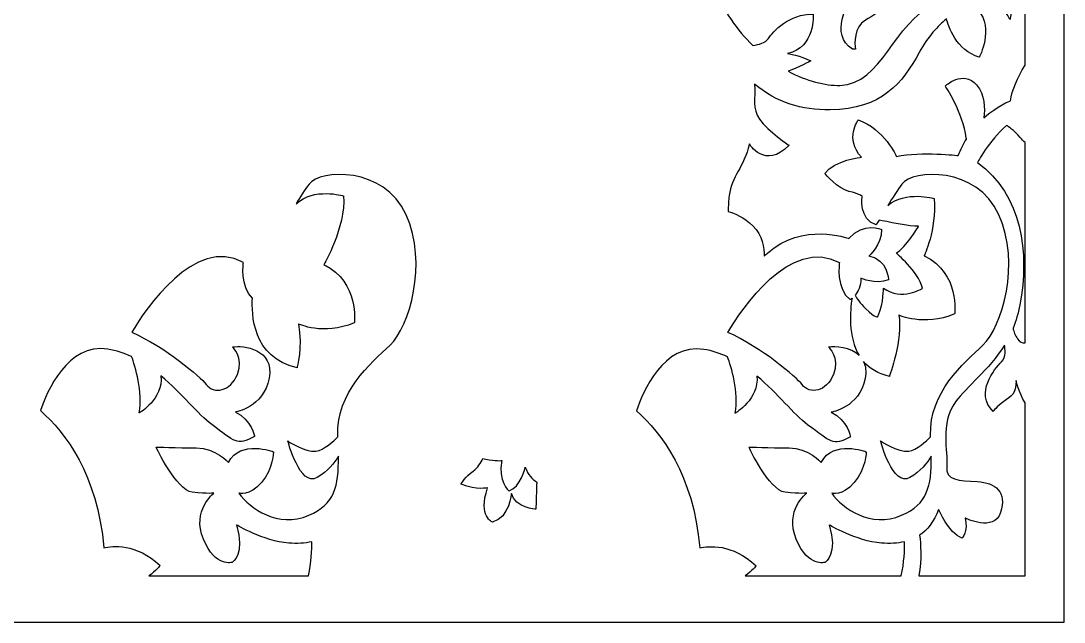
# Model space of a CAD drawing. Header units: centimetres. Extents: x 11.4 to 36.6, y -4.4 to 10.5.
# Drawn here: x 17.05 to 23.54, y -4.45 to -0.71 of the extents above; entities that cross this region are included whole.
import ezdxf

# ---------------------------------------------------------------- set-up
doc = ezdxf.new("R2010")
doc.units = ezdxf.units.CM
doc.header["$MEASUREMENT"] = 0
doc.layers.add('layer 1', color=7, linetype='Continuous')

msp = doc.modelspace()

# ---------------------------------------------------------------- linework, layer by layer
at = {"layer": 'layer 1', "color": 250}
for points, knots in [([(11.37474, 10.50535), (11.37474, 10.50535), (23.53715, 10.50535), (23.53715, 10.50535), (23.53715, 10.50535), (23.53715, 10.50535), (23.53715, -4.44704), (23.53715, -4.44704), (23.53715, -4.44704), (23.53715, -4.44704), (11.37474, -4.44704), (11.37474, -4.44704), (11.37474, -4.44704), (11.37474, -4.44704), (11.37474, 10.50535), (11.37474, 10.50535)], [0, 0, 0, 0, 0.2, 0.2, 0.2, 0.2, 0.4, 0.4, 0.4, 0.4, 0.6, 0.6, 0.6, 0.6, 1, 1, 1, 1]), ([(23.29391, 0.69233), (23.29391, 0.69233), (23.29391, -0.98373), (23.29391, -0.98373), (23.29391, -0.98373), (23.24622, -1.06088), (23.21386, -1.14099), (23.20289, -1.20649), (23.20289, -1.20649), (23.20289, -1.20649), (23.12322, -1.23451), (23.03766, -1.31278), (23.03766, -1.31278), (23.04515, -1.2542), (23.0448, -1.16699), (22.993, -1.10724), (22.993, -1.10724), (22.90846, -1.00974), (22.79768, -1.11421), (22.79768, -1.11421), (22.79768, -1.11421), (22.79768, -1.11421), (22.90846, -1.27788), (22.92887, -1.43806), (22.92887, -1.43806), (22.92912, -1.44004), (22.92937, -1.44193), (22.92964, -1.44378), (22.92964, -1.44378), (22.911, -1.47425), (22.89387, -1.5082), (22.87931, -1.54602), (22.87931, -1.54602), (22.87931, -1.54602), (22.65193, -1.5199), (22.49451, -1.55124), (22.49451, -1.55124), (22.49451, -1.55124), (22.41941, -1.38108), (22.2569, -1.32434), (22.2569, -1.32434), (22.2569, -1.32434), (22.17189, -1.44082), (22.2769, -1.55729), (22.2769, -1.55729), (22.2769, -1.55729), (22.11188, -1.57223), (22.04938, -1.65884), (22.04938, -1.65884), (22.04938, -1.65884), (22.13189, -1.75441), (22.19939, -1.76935), (22.19939, -1.76935), (22.2669, -1.78428), (22.2819, -1.79921), (22.2819, -1.79921), (22.2819, -1.79921), (22.2819, -1.79921), (22.25897, -1.94594), (22.36886, -1.97777), (22.36886, -1.97777), (22.36886, -1.97777), (22.3756, -1.96598), (22.38675, -1.94697), (22.38675, -1.94697), (22.42544, -1.95547), (22.58396, -1.98939), (22.63268, -1.98563), (22.63268, -1.98563), (22.63268, -1.98563), (22.55371, -2.11856), (22.49269, -2.15286), (22.49269, -2.15286), (22.49269, -2.15286), (22.62909, -2.26434), (22.65601, -2.37154), (22.65601, -2.37154), (22.65601, -2.37154), (22.52679, -2.45355), (22.41372, -2.36993), (22.41372, -2.36993), (22.41372, -2.36993), (22.41731, -2.45515), (22.37962, -2.54734), (22.37962, -2.54734), (22.37962, -2.54734), (22.36885, -2.56235), (22.30244, -2.49803), (22.30244, -2.49803), (22.26651, -2.46323), (22.2474, -2.43376), (22.23742, -2.41404), (22.23742, -2.41404), (22.25509, -2.39291), (22.27386, -2.35877), (22.27386, -2.30902), (22.27386, -2.30902), (22.27386, -2.30902), (22.36132, -2.35081), (22.44586, -2.31947), (22.44586, -2.31947), (22.44586, -2.31947), (22.44003, -2.19062), (22.32342, -2.16973), (22.32342, -2.16973), (22.32342, -2.16973), (22.40213, -2.10704), (22.40213, -2.00605), (22.40213, -2.00605), (22.40213, -2.00605), (22.29427, -1.95382), (22.19807, -2.06177), (22.19807, -2.06177), (22.19807, -2.06177), (21.90655, -1.9573), (21.69375, -2.15231), (21.69375, -2.15231), (21.68645, -2.159), (21.6792, -2.16577), (21.67199, -2.1726), (21.67199, -2.1726), (21.67291, -2.12183), (21.66301, -2.04212), (21.6024, -1.98342), (21.6024, -1.98342), (21.54664, -1.92941), (21.48736, -1.90468), (21.44749, -1.89345), (21.44749, -1.89345), (21.44888, -1.85851), (21.45118, -1.82422), (21.45483, -1.79479), (21.45483, -1.79479), (21.46956, -1.67601), (21.5469, -1.61881), (21.58004, -1.47363), (21.58004, -1.47363), (21.58004, -1.47363), (21.6758, -1.63641), (21.8268, -1.48243), (21.8268, -1.48243), (21.8268, -1.48243), (21.6979, -1.39884), (21.64265, -1.31965), (21.64265, -1.31965), (21.59832, -1.2561), (21.618, -1.1897), (21.61229, -1.1023), (21.61229, -1.1023), (21.75152, -1.2192), (21.90467, -1.26446), (22.08241, -1.26215), (22.08241, -1.26215), (22.40453, -1.25797), (22.53434, -1.09355), (22.63588, -0.90533), (22.63588, -0.90533), (22.68902, -0.80684), (22.7546, -0.73927), (22.80507, -0.69723), (22.80507, -0.69723), (22.81622, -0.73869), (22.86699, -0.89412), (23.00982, -0.93461), (23.00982, -0.93461), (23.00982, -0.93461), (23.10226, -0.75727), (23.00142, -0.64016), (23.00142, -0.64016), (23.00142, -0.64016), (23.13587, -0.55316), (23.20029, -0.70039), (23.20029, -0.70039), (23.20029, -0.70039), (23.24231, -0.5197), (23.15828, -0.40594), (23.15828, -0.40594), (23.07425, -0.29217), (22.93139, -0.38252), (22.91459, -0.46282), (22.91459, -0.46282), (22.91459, -0.46282), (22.88097, -0.27544), (22.72412, -0.23864), (22.72412, -0.23864), (22.72412, -0.23864), (22.63448, -0.41598), (22.6737, -0.51636), (22.6737, -0.51636), (22.68906, -0.55569), (22.71, -0.58626), (22.7298, -0.60894), (22.7298, -0.60894), (22.47759, -0.71678), (22.40509, -1.10394), (22.14271, -1.10985), (22.14271, -1.10985), (22.05216, -1.1119), (21.93761, -1.08386), (21.82148, -1.02248), (21.82148, -1.02248), (21.88151, -1.00005), (21.96223, -0.95803), (21.96223, -0.95803), (21.96223, -0.95803), (21.90061, -0.92457), (21.81658, -0.91119), (21.81658, -0.91119), (21.81658, -0.91119), (21.99304, -0.87773), (21.97624, -0.66693), (21.97624, -0.66693), (21.97624, -0.66693), (21.83058, -0.66358), (21.72694, -0.774), (21.69613, -0.82085), (21.69613, -0.82085), (21.68032, -0.84488), (21.6387, -0.85657), (21.60191, -0.86228), (21.60191, -0.86228), (21.50512, -0.76852), (21.41839, -0.6468), (21.3574, -0.49467), (21.3574, -0.49467), (21.53332, -0.61205), (21.70194, -0.53618), (21.70194, -0.53618), (21.70194, -0.53618), (21.68119, -0.42155), (21.46074, -0.341), (21.46074, -0.341), (21.46074, -0.341), (21.5567, -0.32551), (21.62154, -0.23876), (21.62154, -0.23876), (21.62154, -0.23876), (21.47276, -0.09857), (21.32399, -0.11615), (21.27233, -0.12806), (21.27233, -0.12806), (21.23162, 0.32889), (21.03385, 0.58718), (20.87792, 0.7241), (20.87792, 0.7241), (20.91771, 0.8411), (21.04667, 1.14697), (21.29659, 1.10626), (21.29659, 1.10626), (21.3494, 1.09766), (21.39876, 1.08142), (21.44505, 1.05991), (21.44505, 1.05991), (21.46637, 1.00027), (21.51662, 0.83986), (21.49271, 0.70978), (21.49271, 0.70978), (21.49271, 0.70978), (21.64164, 0.79706), (21.62713, 0.9408), (21.62713, 0.9408), (21.75674, 0.83232), (21.8571, 0.70127), (21.94262, 0.63802), (21.94262, 0.63802), (22.08968, 0.52928), (22.09668, 0.50418), (22.20872, 0.56274), (22.20872, 0.56274), (22.20872, 0.56274), (22.19163, 0.66774), (22.08978, 0.71545), (22.08978, 0.71545), (22.08978, 0.71545), (22.26487, 0.74381), (22.29987, 0.92599), (22.29987, 0.92599), (22.33487, 1.10818), (22.13736, 1.13207), (22.07235, 1.12012), (22.07235, 1.12012), (22.07235, 1.12012), (22.14486, 1.05741), (22.10236, 0.94989), (22.10236, 0.94989), (22.05985, 0.84237), (21.95569, 0.82448), (21.90818, 0.88719), (21.90818, 0.88719), (21.87289, 0.93378), (21.65338, 1.12056), (21.4459, 1.21192), (21.4459, 1.21192), (21.53091, 1.35396), (21.83535, 1.81174), (22.13977, 1.64618), (22.13977, 1.64618), (22.13977, 1.64618), (22.12495, 1.54), (22.16469, 1.46516), (22.16469, 1.46516), (22.15707, 1.39133), (22.15054, 1.12513), (22.44102, 1.06232), (22.44102, 1.06232), (22.44102, 1.06232), (22.476, 1.18768), (22.44976, 1.33394), (22.44976, 1.33394), (22.44976, 1.33394), (22.60135, 1.26081), (22.79667, 1.3409), (22.79667, 1.3409), (22.79667, 1.3409), (22.83165, 1.59163), (22.60718, 1.70307), (22.60718, 1.70307), (22.60718, 1.70307), (22.74419, 1.85977), (22.72962, 2.05827), (22.72962, 2.05827), (22.72962, 2.05827), (22.50343, 2.12723), (22.38885, 2.00313), (22.38885, 2.00313), (22.41463, 2.04596), (22.4428, 2.09052), (22.46735, 2.12425), (22.46735, 2.12425), (22.53396, 2.21574), (22.93357, 2.23563), (23.07011, 1.9333), (23.07011, 1.9333), (23.20664, 1.63097), (23.09061, 1.23584), (22.9706, 1.12235), (22.9706, 1.12235), (22.85059, 1.00885), (22.63557, 0.82966), (22.64557, 0.56086), (22.64557, 0.56086), (22.64567, 0.55828), (22.64576, 0.55573), (22.64585, 0.55317), (22.64585, 0.55317), (22.61904, 0.52531), (22.56022, 0.47008), (22.50955, 0.46354), (22.50955, 0.46354), (22.44141, 0.45474), (22.33461, 0.52733), (22.33461, 0.52733), (22.33461, 0.52733), (22.33461, 0.52733), (22.41011, 0.23697), (22.51691, 0.29856), (22.51691, 0.29856), (22.58227, 0.33625), (22.62554, 0.3929), (22.6493, 0.43118), (22.6493, 0.43118), (22.6512, 0.24383), (22.62652, 0.1341), (22.46556, 0.06507), (22.46556, 0.06507), (22.27054, -0.01855), (22.10053, 0.10689), (22.03053, 0.20246), (22.03053, 0.20246), (22.03053, 0.20246), (22.09553, 0.17857), (22.17054, 0.26817), (22.17054, 0.26817), (22.24554, 0.35777), (22.24554, 0.45931), (22.24554, 0.45931), (22.24554, 0.45931), (22.24554, 0.45931), (22.04053, 0.53696), (21.96552, 0.3936), (21.96552, 0.3936), (21.96552, 0.3936), (21.88551, 0.48321), (21.76551, 0.48321), (21.76551, 0.48321), (21.6455, 0.48321), (21.51549, 0.48918), (21.51549, 0.48918), (21.51549, 0.48918), (21.51549, 0.48918), (21.6405, 0.22038), (21.7405, 0.20843), (21.7405, 0.20843), (21.84051, 0.19649), (21.87551, 0.20246), (21.87551, 0.20246), (21.87551, 0.20246), (21.87551, 0.20246), (21.7355, 0.09494), (21.81051, -0.08426), (21.81051, -0.08426), (21.88551, -0.26346), (21.99052, -0.22762), (21.99052, -0.22762), (21.99052, -0.22762), (21.99052, -0.22762), (22.07053, -0.17386), (22.01552, 0.00534), (22.01552, 0.00534), (22.01552, 0.00534), (22.18054, -0.0962), (22.34055, -0.10815), (22.34055, -0.10815), (22.39222, -0.11201), (22.44022, -0.11023), (22.48392, -0.10006), (22.48392, -0.10006), (22.48475, -0.18927), (22.47506, -0.42213), (22.35635, -0.50205), (22.35635, -0.50205), (22.35635, -0.50205), (22.29982, -0.52456), (22.28098, -0.45703), (22.28098, -0.45703), (22.26213, -0.3895), (22.27828, -0.32518), (22.27828, -0.32518), (22.27828, -0.32518), (22.27828, -0.32518), (22.07368, -0.44095), (22.2029, -0.58245), (22.2029, -0.58245), (22.2029, -0.58245), (22.07329, -0.79689), (22.22195, -0.88468), (22.22195, -0.88468), (22.22195, -0.88468), (22.23913, -0.88468), (22.23913, -0.88468), (22.23913, -0.88468), (22.23496, -0.85194), (22.22773, -0.74526), (22.30251, -0.70466), (22.30251, -0.70466), (22.39135, -0.65642), (22.51519, -0.54386), (22.56096, -0.36699), (22.56096, -0.36699), (22.5937, -0.24042), (22.58508, -0.11879), (22.57754, -0.05984), (22.57754, -0.05984), (22.62585, -0.02692), (22.66572, 0.02449), (22.69558, 0.10091), (22.69558, 0.10091), (22.69558, 0.10091), (22.75558, -0.04244), (22.84059, -0.07828), (22.84059, -0.07828), (22.84059, -0.07828), (22.88059, -0.03647), (22.86059, 0.04715), (22.86059, 0.04715), (22.86059, 0.04715), (23.0406, -0.04244), (23.08061, 0.08299), (23.08061, 0.08299), (23.12061, 0.20843), (23.0506, 0.26817), (22.93559, 0.27414), (22.93559, 0.27414), (22.82059, 0.28011), (22.73558, 0.28011), (22.74558, 0.36971), (22.74558, 0.36971), (22.75558, 0.45931), (22.70058, 0.63254), (22.80058, 0.76992), (22.80058, 0.76992), (22.87004, 0.86534), (23.00701, 0.96367), (23.10433, 1.12288), (23.10433, 1.12288), (23.1096, 1.0981), (23.11642, 1.05031), (23.08603, 1.0192), (23.08603, 1.0192), (23.04348, 0.97563), (22.91885, 0.82312), (23.03436, 0.71056), (23.03436, 0.71056), (23.03436, 0.71056), (23.05564, 0.73961), (23.10123, 0.77229), (23.10123, 0.77229), (23.14682, 0.80497), (23.17722, 0.81586), (23.17722, 0.90301), (23.17722, 0.90301), (23.17722, 0.90301), (23.21125, 0.75004), (23.29391, 0.69233)], [0, 0, 0, 0, 0.007874, 0.007874, 0.007874, 0.007874, 0.015748, 0.015748, 0.015748, 0.015748, 0.023622, 0.023622, 0.023622, 0.023622, 0.0314961, 0.0314961, 0.0314961, 0.0314961, 0.0393701, 0.0393701, 0.0393701, 0.0393701, 0.0472441, 0.0472441, 0.0472441, 0.0472441, 0.0551181, 0.0551181, 0.0551181, 0.0551181, 0.0629921, 0.0629921, 0.0629921, 0.0629921, 0.0708661, 0.0708661, 0.0708661, 0.0708661, 0.0787402, 0.0787402, 0.0787402, 0.0787402, 0.0866142, 0.0866142, 0.0866142, 0.0866142, 0.0944882, 0.0944882, 0.0944882, 0.0944882, 0.1023622, 0.1023622, 0.1023622, 0.1023622, 0.1102362, 0.1102362, 0.1102362, 0.1102362, 0.1181102, 0.1181102, 0.1181102, 0.1181102, 0.1259843, 0.1259843, 0.1259843, 0.1259843, 0.1338583, 0.1338583, 0.1338583, 0.1338583, 0.1417323, 0.1417323, 0.1417323, 0.1417323, 0.1496063, 0.1496063, 0.1496063, 0.1496063, 0.1574803, 0.1574803, 0.1574803, 0.1574803, 0.1653543, 0.1653543, 0.1653543, 0.1653543, 0.1732283, 0.1732283, 0.1732283, 0.1732283, 0.1811024, 0.1811024, 0.1811024, 0.1811024, 0.1889764, 0.1889764, 0.1889764, 0.1889764, 0.1968504, 0.1968504, 0.1968504, 0.1968504, 0.2047244, 0.2047244, 0.2047244, 0.2047244, 0.2125984, 0.2125984, 0.2125984, 0.2125984, 0.2204724, 0.2204724, 0.2204724, 0.2204724, 0.2283465, 0.2283465, 0.2283465, 0.2283465, 0.2362205, 0.2362205, 0.2362205, 0.2362205, 0.2440945, 0.2440945, 0.2440945, 0.2440945, 0.2519685, 0.2519685, 0.2519685, 0.2519685, 0.2598425, 0.2598425, 0.2598425, 0.2598425, 0.2677165, 0.2677165, 0.2677165, 0.2677165, 0.2755906, 0.2755906, 0.2755906, 0.2755906, 0.2834646, 0.2834646, 0.2834646, 0.2834646, 0.2913386, 0.2913386, 0.2913386, 0.2913386, 0.2992126, 0.2992126, 0.2992126, 0.2992126, 0.3070866, 0.3070866, 0.3070866, 0.3070866, 0.3149606, 0.3149606, 0.3149606, 0.3149606, 0.3228346, 0.3228346, 0.3228346, 0.3228346, 0.3307087, 0.3307087, 0.3307087, 0.3307087, 0.3385827, 0.3385827, 0.3385827, 0.3385827, 0.3464567, 0.3464567, 0.3464567, 0.3464567, 0.3543307, 0.3543307, 0.3543307, 0.3543307, 0.3622047, 0.3622047, 0.3622047, 0.3622047, 0.3700787, 0.3700787, 0.3700787, 0.3700787, 0.3779528, 0.3779528, 0.3779528, 0.3779528, 0.3858268, 0.3858268, 0.3858268, 0.3858268, 0.3937008, 0.3937008, 0.3937008, 0.3937008, 0.4015748, 0.4015748, 0.4015748, 0.4015748, 0.4094488, 0.4094488, 0.4094488, 0.4094488, 0.4173228, 0.4173228, 0.4173228, 0.4173228, 0.4251969, 0.4251969, 0.4251969, 0.4251969, 0.4330709, 0.4330709, 0.4330709, 0.4330709, 0.4409449, 0.4409449, 0.4409449, 0.4409449, 0.4488189, 0.4488189, 0.4488189, 0.4488189, 0.4566929, 0.4566929, 0.4566929, 0.4566929, 0.4645669, 0.4645669, 0.4645669, 0.4645669, 0.4724409, 0.4724409, 0.4724409, 0.4724409, 0.480315, 0.480315, 0.480315, 0.480315, 0.488189, 0.488189, 0.488189, 0.488189, 0.496063, 0.496063, 0.496063, 0.496063, 0.503937, 0.503937, 0.503937, 0.503937, 0.511811, 0.511811, 0.511811, 0.511811, 0.519685, 0.519685, 0.519685, 0.519685, 0.5275591, 0.5275591, 0.5275591, 0.5275591, 0.5354331, 0.5354331, 0.5354331, 0.5354331, 0.5433071, 0.5433071, 0.5433071, 0.5433071, 0.5511811, 0.5511811, 0.5511811, 0.5511811, 0.5590551, 0.5590551, 0.5590551, 0.5590551, 0.5669291, 0.5669291, 0.5669291, 0.5669291, 0.5748031, 0.5748031, 0.5748031, 0.5748031, 0.5826772, 0.5826772, 0.5826772, 0.5826772, 0.5905512, 0.5905512, 0.5905512, 0.5905512, 0.5984252, 0.5984252, 0.5984252, 0.5984252, 0.6062992, 0.6062992, 0.6062992, 0.6062992, 0.6141732, 0.6141732, 0.6141732, 0.6141732, 0.6220472, 0.6220472, 0.6220472, 0.6220472, 0.6299213, 0.6299213, 0.6299213, 0.6299213, 0.6377953, 0.6377953, 0.6377953, 0.6377953, 0.6456693, 0.6456693, 0.6456693, 0.6456693, 0.6535433, 0.6535433, 0.6535433, 0.6535433, 0.6614173, 0.6614173, 0.6614173, 0.6614173, 0.6692913, 0.6692913, 0.6692913, 0.6692913, 0.6771654, 0.6771654, 0.6771654, 0.6771654, 0.6850394, 0.6850394, 0.6850394, 0.6850394, 0.6929134, 0.6929134, 0.6929134, 0.6929134, 0.7007874, 0.7007874, 0.7007874, 0.7007874, 0.7086614, 0.7086614, 0.7086614, 0.7086614, 0.7165354, 0.7165354, 0.7165354, 0.7165354, 0.7244094, 0.7244094, 0.7244094, 0.7244094, 0.7322835, 0.7322835, 0.7322835, 0.7322835, 0.7401575, 0.7401575, 0.7401575, 0.7401575, 0.7480315, 0.7480315, 0.7480315, 0.7480315, 0.7559055, 0.7559055, 0.7559055, 0.7559055, 0.7637795, 0.7637795, 0.7637795, 0.7637795, 0.7716535, 0.7716535, 0.7716535, 0.7716535, 0.7795276, 0.7795276, 0.7795276, 0.7795276, 0.7874016, 0.7874016, 0.7874016, 0.7874016, 0.7952756, 0.7952756, 0.7952756, 0.7952756, 0.8031496, 0.8031496, 0.8031496, 0.8031496, 0.8110236, 0.8110236, 0.8110236, 0.8110236, 0.8188976, 0.8188976, 0.8188976, 0.8188976, 0.8267717, 0.8267717, 0.8267717, 0.8267717, 0.8346457, 0.8346457, 0.8346457, 0.8346457, 0.8425197, 0.8425197, 0.8425197, 0.8425197, 0.8503937, 0.8503937, 0.8503937, 0.8503937, 0.8582677, 0.8582677, 0.8582677, 0.8582677, 0.8661417, 0.8661417, 0.8661417, 0.8661417, 0.8740157, 0.8740157, 0.8740157, 0.8740157, 0.8818898, 0.8818898, 0.8818898, 0.8818898, 0.8897638, 0.8897638, 0.8897638, 0.8897638, 0.8976378, 0.8976378, 0.8976378, 0.8976378, 0.9055118, 0.9055118, 0.9055118, 0.9055118, 0.9133858, 0.9133858, 0.9133858, 0.9133858, 0.9212598, 0.9212598, 0.9212598, 0.9212598, 0.9291339, 0.9291339, 0.9291339, 0.9291339, 0.9370079, 0.9370079, 0.9370079, 0.9370079, 0.9448819, 0.9448819, 0.9448819, 0.9448819, 0.9527559, 0.9527559, 0.9527559, 0.9527559, 0.9606299, 0.9606299, 0.9606299, 0.9606299, 0.9685039, 0.9685039, 0.9685039, 0.9685039, 0.976378, 0.976378, 0.976378, 0.976378, 0.984252, 0.984252, 0.984252, 0.984252, 1, 1, 1, 1]), ([(23.29391, -1.46573), (23.29391, -1.46573), (23.29391, -2.70983), (23.29391, -2.70983), (23.29391, -2.70983), (23.27673, -2.71224), (23.26062, -2.70485), (23.2477, -2.68661), (23.2477, -2.68661), (23.23215, -2.66465), (23.22382, -2.63956), (23.21937, -2.61899), (23.21937, -2.61899), (23.23746, -2.57502), (23.25214, -2.52702), (23.26197, -2.47419), (23.26197, -2.47419), (23.32198, -2.15164), (23.27827, -1.79024), (22.99817, -1.59041), (22.99817, -1.59041), (22.99817, -1.59041), (23.06765, -1.45766), (23.17848, -1.35854), (23.17848, -1.35854), (23.19396, -1.36632), (23.22051, -1.38609), (23.26411, -1.43458), (23.26411, -1.43458), (23.27443, -1.44607), (23.28432, -1.45645), (23.29391, -1.46573)], [0, 0, 0, 0, 0.1111111, 0.1111111, 0.1111111, 0.1111111, 0.2222222, 0.2222222, 0.2222222, 0.2222222, 0.3333333, 0.3333333, 0.3333333, 0.3333333, 0.4444444, 0.4444444, 0.4444444, 0.4444444, 0.5555556, 0.5555556, 0.5555556, 0.5555556, 0.6666667, 0.6666667, 0.6666667, 0.6666667, 0.7777778, 0.7777778, 0.7777778, 0.7777778, 1, 1, 1, 1]), ([(18.83932, -4.15949), (18.83932, -4.15949), (17.84677, -4.15949), (17.84677, -4.15949), (17.84677, -4.15949), (17.89027, -4.13003), (17.91632, -4.09519), (17.91632, -4.09519), (17.91632, -4.09519), (17.76754, -3.95501), (17.61877, -3.97258), (17.56711, -3.9845), (17.56711, -3.9845), (17.52639, -3.52754), (17.32863, -3.26925), (17.17269, -3.13233), (17.17269, -3.13233), (17.21249, -3.01534), (17.34145, -2.70946), (17.59137, -2.75017), (17.59137, -2.75017), (17.64418, -2.75877), (17.69354, -2.77501), (17.73983, -2.79653), (17.73983, -2.79653), (17.76115, -2.85617), (17.81139, -3.01658), (17.78749, -3.14666), (17.78749, -3.14666), (17.78749, -3.14666), (17.93641, -3.05937), (17.92191, -2.91563), (17.92191, -2.91563), (18.05152, -3.02412), (18.15188, -3.15516), (18.2374, -3.21841), (18.2374, -3.21841), (18.38446, -3.32716), (18.39146, -3.35225), (18.5035, -3.2937), (18.5035, -3.2937), (18.5035, -3.2937), (18.48641, -3.1887), (18.38456, -3.14099), (18.38456, -3.14099), (18.38456, -3.14099), (18.55965, -3.11263), (18.59465, -2.93044), (18.59465, -2.93044), (18.62965, -2.74826), (18.43214, -2.72436), (18.36713, -2.73631), (18.36713, -2.73631), (18.36713, -2.73631), (18.43964, -2.79903), (18.39713, -2.90655), (18.39713, -2.90655), (18.35463, -3.01407), (18.25046, -3.03196), (18.20296, -2.96924), (18.20296, -2.96924), (18.16767, -2.92265), (17.94816, -2.73587), (17.74067, -2.64452), (17.74067, -2.64452), (17.82569, -2.50247), (18.13013, -2.04469), (18.43454, -2.21025), (18.43454, -2.21025), (18.43454, -2.21025), (18.41309, -2.36413), (18.49118, -2.43196), (18.49118, -2.43196), (18.48439, -2.52719), (18.48936, -2.80474), (18.76839, -2.86508), (18.76839, -2.86508), (18.76839, -2.86508), (18.80337, -2.73972), (18.77713, -2.59346), (18.77713, -2.59346), (18.77713, -2.59346), (18.92872, -2.66658), (19.12404, -2.58649), (19.12404, -2.58649), (19.12404, -2.58649), (19.15902, -2.33576), (18.93455, -2.22433), (18.93455, -2.22433), (18.93455, -2.22433), (19.07156, -1.99526), (19.05699, -1.79677), (19.05699, -1.79677), (19.05699, -1.79677), (18.8732, -1.74275), (18.76174, -1.84687), (18.76174, -1.84687), (18.78837, -1.80393), (18.81785, -1.75828), (18.8434, -1.72317), (18.8434, -1.72317), (18.91001, -1.63168), (19.30962, -1.61178), (19.44616, -1.91412), (19.44616, -1.91412), (19.58269, -2.21645), (19.46666, -2.61158), (19.34665, -2.72507), (19.34665, -2.72507), (19.22664, -2.83857), (19.01162, -3.01776), (19.02162, -3.28656), (19.02162, -3.28656), (19.02172, -3.28914), (19.02181, -3.29169), (19.0219, -3.29424), (19.0219, -3.29424), (18.99509, -3.32211), (18.93627, -3.37734), (18.8856, -3.38388), (18.8856, -3.38388), (18.81746, -3.39268), (18.71066, -3.32009), (18.71066, -3.32009), (18.71066, -3.32009), (18.71066, -3.32009), (18.78616, -3.61045), (18.89296, -3.54886), (18.89296, -3.54886), (18.95832, -3.51117), (19.00159, -3.45452), (19.02535, -3.41624), (19.02535, -3.41624), (19.02725, -3.60359), (19.00257, -3.71332), (18.84161, -3.78234), (18.84161, -3.78234), (18.64659, -3.86597), (18.47658, -3.74053), (18.40658, -3.64496), (18.40658, -3.64496), (18.40658, -3.64496), (18.47158, -3.66885), (18.54659, -3.57925), (18.54659, -3.57925), (18.62159, -3.48965), (18.62159, -3.38811), (18.62159, -3.38811), (18.62159, -3.38811), (18.62159, -3.38811), (18.41658, -3.31045), (18.34157, -3.45381), (18.34157, -3.45381), (18.34157, -3.45381), (18.26156, -3.36421), (18.14156, -3.36421), (18.14156, -3.36421), (18.02155, -3.36421), (17.89154, -3.35824), (17.89154, -3.35824), (17.89154, -3.35824), (17.89154, -3.35824), (18.01655, -3.62704), (18.11655, -3.63899), (18.11655, -3.63899), (18.21656, -3.65093), (18.25156, -3.64496), (18.25156, -3.64496), (18.25156, -3.64496), (18.25156, -3.64496), (18.11155, -3.75248), (18.18656, -3.93168), (18.18656, -3.93168), (18.26156, -4.11087), (18.36657, -4.07504), (18.36657, -4.07504), (18.36657, -4.07504), (18.36657, -4.07504), (18.44658, -4.02128), (18.39157, -3.84208), (18.39157, -3.84208), (18.39157, -3.84208), (18.55659, -3.94362), (18.7166, -3.95557), (18.7166, -3.95557), (18.76827, -3.95943), (18.81628, -3.95765), (18.85997, -3.94748), (18.85997, -3.94748), (18.8604, -3.9935), (18.85801, -4.07774), (18.83932, -4.15949)], [0, 0, 0, 0, 0.0204082, 0.0204082, 0.0204082, 0.0204082, 0.0408163, 0.0408163, 0.0408163, 0.0408163, 0.0612245, 0.0612245, 0.0612245, 0.0612245, 0.0816327, 0.0816327, 0.0816327, 0.0816327, 0.1020408, 0.1020408, 0.1020408, 0.1020408, 0.122449, 0.122449, 0.122449, 0.122449, 0.1428571, 0.1428571, 0.1428571, 0.1428571, 0.1632653, 0.1632653, 0.1632653, 0.1632653, 0.1836735, 0.1836735, 0.1836735, 0.1836735, 0.2040816, 0.2040816, 0.2040816, 0.2040816, 0.2244898, 0.2244898, 0.2244898, 0.2244898, 0.244898, 0.244898, 0.244898, 0.244898, 0.2653061, 0.2653061, 0.2653061, 0.2653061, 0.2857143, 0.2857143, 0.2857143, 0.2857143, 0.3061224, 0.3061224, 0.3061224, 0.3061224, 0.3265306, 0.3265306, 0.3265306, 0.3265306, 0.3469388, 0.3469388, 0.3469388, 0.3469388, 0.3673469, 0.3673469, 0.3673469, 0.3673469, 0.3877551, 0.3877551, 0.3877551, 0.3877551, 0.4081633, 0.4081633, 0.4081633, 0.4081633, 0.4285714, 0.4285714, 0.4285714, 0.4285714, 0.4489796, 0.4489796, 0.4489796, 0.4489796, 0.4693878, 0.4693878, 0.4693878, 0.4693878, 0.4897959, 0.4897959, 0.4897959, 0.4897959, 0.5102041, 0.5102041, 0.5102041, 0.5102041, 0.5306122, 0.5306122, 0.5306122, 0.5306122, 0.5510204, 0.5510204, 0.5510204, 0.5510204, 0.5714286, 0.5714286, 0.5714286, 0.5714286, 0.5918367, 0.5918367, 0.5918367, 0.5918367, 0.6122449, 0.6122449, 0.6122449, 0.6122449, 0.6326531, 0.6326531, 0.6326531, 0.6326531, 0.6530612, 0.6530612, 0.6530612, 0.6530612, 0.6734694, 0.6734694, 0.6734694, 0.6734694, 0.6938776, 0.6938776, 0.6938776, 0.6938776, 0.7142857, 0.7142857, 0.7142857, 0.7142857, 0.7346939, 0.7346939, 0.7346939, 0.7346939, 0.755102, 0.755102, 0.755102, 0.755102, 0.7755102, 0.7755102, 0.7755102, 0.7755102, 0.7959184, 0.7959184, 0.7959184, 0.7959184, 0.8163265, 0.8163265, 0.8163265, 0.8163265, 0.8367347, 0.8367347, 0.8367347, 0.8367347, 0.8571429, 0.8571429, 0.8571429, 0.8571429, 0.877551, 0.877551, 0.877551, 0.877551, 0.8979592, 0.8979592, 0.8979592, 0.8979592, 0.9183673, 0.9183673, 0.9183673, 0.9183673, 0.9387755, 0.9387755, 0.9387755, 0.9387755, 0.9591837, 0.9591837, 0.9591837, 0.9591837, 1, 1, 1, 1]), ([(22.52463, -4.15949), (22.52463, -4.15949), (21.55385, -4.15949), (21.55385, -4.15949), (21.55385, -4.15949), (21.59624, -4.13031), (21.62154, -4.09646), (21.62154, -4.09646), (21.62154, -4.09646), (21.47276, -3.95627), (21.32399, -3.97384), (21.27233, -3.98576), (21.27233, -3.98576), (21.23162, -3.5288), (21.03385, -3.27051), (20.87792, -3.13359), (20.87792, -3.13359), (20.91771, -3.0166), (21.04667, -2.71072), (21.29659, -2.75143), (21.29659, -2.75143), (21.3494, -2.76003), (21.39876, -2.77627), (21.44505, -2.79779), (21.44505, -2.79779), (21.46637, -2.85743), (21.51662, -3.01784), (21.49271, -3.14792), (21.49271, -3.14792), (21.49271, -3.14792), (21.64164, -3.06063), (21.62713, -2.91689), (21.62713, -2.91689), (21.75674, -3.02538), (21.8571, -3.15643), (21.94262, -3.21967), (21.94262, -3.21967), (22.08968, -3.32842), (22.09668, -3.35351), (22.20872, -3.29496), (22.20872, -3.29496), (22.20872, -3.29496), (22.19163, -3.18996), (22.08978, -3.14225), (22.08978, -3.14225), (22.08978, -3.14225), (22.26487, -3.11389), (22.29987, -2.9317), (22.29987, -2.9317), (22.30816, -2.88856), (22.3034, -2.8543), (22.29045, -2.82728), (22.29045, -2.82728), (22.32691, -2.86995), (22.37852, -2.90326), (22.4509, -2.91891), (22.4509, -2.91891), (22.4509, -2.91891), (22.53583, -2.68415), (22.5096, -2.53789), (22.5096, -2.53789), (22.5096, -2.53789), (22.66119, -2.61102), (22.8565, -2.53092), (22.8565, -2.53092), (22.8565, -2.53092), (22.89148, -2.28019), (22.66702, -2.16876), (22.66702, -2.16876), (22.66702, -2.16876), (22.74345, -2.01205), (22.72888, -1.81356), (22.72888, -1.81356), (22.72888, -1.81356), (22.5524, -1.76168), (22.44043, -1.85757), (22.44043, -1.85757), (22.46872, -1.81164), (22.50102, -1.76122), (22.52871, -1.72317), (22.52871, -1.72317), (22.59531, -1.63168), (22.99493, -1.61178), (23.13146, -1.91412), (23.13146, -1.91412), (23.268, -2.21645), (23.15196, -2.61158), (23.03195, -2.72507), (23.03195, -2.72507), (22.91195, -2.83857), (22.69693, -3.01776), (22.70693, -3.28656), (22.70693, -3.28656), (22.70703, -3.28914), (22.70712, -3.29169), (22.70721, -3.29424), (22.70721, -3.29424), (22.68039, -3.32211), (22.62158, -3.37734), (22.5709, -3.38388), (22.5709, -3.38388), (22.50277, -3.39268), (22.39597, -3.32009), (22.39597, -3.32009), (22.39597, -3.32009), (22.39597, -3.32009), (22.47147, -3.61045), (22.57827, -3.54886), (22.57827, -3.54886), (22.64363, -3.51117), (22.6869, -3.45452), (22.71065, -3.41624), (22.71065, -3.41624), (22.71256, -3.60359), (22.68787, -3.71332), (22.52692, -3.78234), (22.52692, -3.78234), (22.3319, -3.86597), (22.16189, -3.74053), (22.09188, -3.64496), (22.09188, -3.64496), (22.09188, -3.64496), (22.15689, -3.66885), (22.23189, -3.57925), (22.23189, -3.57925), (22.3069, -3.48965), (22.3069, -3.38811), (22.3069, -3.38811), (22.3069, -3.38811), (22.3069, -3.38811), (22.10188, -3.31045), (22.02688, -3.45381), (22.02688, -3.45381), (22.02688, -3.45381), (21.94687, -3.36421), (21.82686, -3.36421), (21.82686, -3.36421), (21.70685, -3.36421), (21.57684, -3.35824), (21.57684, -3.35824), (21.57684, -3.35824), (21.57684, -3.35824), (21.70185, -3.62704), (21.80186, -3.63899), (21.80186, -3.63899), (21.90187, -3.65093), (21.93687, -3.64496), (21.93687, -3.64496), (21.93687, -3.64496), (21.93687, -3.64496), (21.79686, -3.75248), (21.87187, -3.93168), (21.87187, -3.93168), (21.94687, -4.11087), (22.05188, -4.07504), (22.05188, -4.07504), (22.05188, -4.07504), (22.05188, -4.07504), (22.13189, -4.02128), (22.07688, -3.84208), (22.07688, -3.84208), (22.07688, -3.84208), (22.24189, -3.94362), (22.40191, -3.95557), (22.40191, -3.95557), (22.45358, -3.95943), (22.50158, -3.95765), (22.54528, -3.94748), (22.54528, -3.94748), (22.5457, -3.9935), (22.54332, -4.07774), (22.52463, -4.15949)], [0, 0, 0, 0, 0.0227273, 0.0227273, 0.0227273, 0.0227273, 0.0454545, 0.0454545, 0.0454545, 0.0454545, 0.0681818, 0.0681818, 0.0681818, 0.0681818, 0.0909091, 0.0909091, 0.0909091, 0.0909091, 0.1136364, 0.1136364, 0.1136364, 0.1136364, 0.1363636, 0.1363636, 0.1363636, 0.1363636, 0.1590909, 0.1590909, 0.1590909, 0.1590909, 0.1818182, 0.1818182, 0.1818182, 0.1818182, 0.2045455, 0.2045455, 0.2045455, 0.2045455, 0.2272727, 0.2272727, 0.2272727, 0.2272727, 0.25, 0.25, 0.25, 0.25, 0.2727273, 0.2727273, 0.2727273, 0.2727273, 0.2954545, 0.2954545, 0.2954545, 0.2954545, 0.3181818, 0.3181818, 0.3181818, 0.3181818, 0.3409091, 0.3409091, 0.3409091, 0.3409091, 0.3636364, 0.3636364, 0.3636364, 0.3636364, 0.3863636, 0.3863636, 0.3863636, 0.3863636, 0.4090909, 0.4090909, 0.4090909, 0.4090909, 0.4318182, 0.4318182, 0.4318182, 0.4318182, 0.4545455, 0.4545455, 0.4545455, 0.4545455, 0.4772727, 0.4772727, 0.4772727, 0.4772727, 0.5, 0.5, 0.5, 0.5, 0.5227273, 0.5227273, 0.5227273, 0.5227273, 0.5454545, 0.5454545, 0.5454545, 0.5454545, 0.5681818, 0.5681818, 0.5681818, 0.5681818, 0.5909091, 0.5909091, 0.5909091, 0.5909091, 0.6136364, 0.6136364, 0.6136364, 0.6136364, 0.6363636, 0.6363636, 0.6363636, 0.6363636, 0.6590909, 0.6590909, 0.6590909, 0.6590909, 0.6818182, 0.6818182, 0.6818182, 0.6818182, 0.7045455, 0.7045455, 0.7045455, 0.7045455, 0.7272727, 0.7272727, 0.7272727, 0.7272727, 0.75, 0.75, 0.75, 0.75, 0.7727273, 0.7727273, 0.7727273, 0.7727273, 0.7954545, 0.7954545, 0.7954545, 0.7954545, 0.8181818, 0.8181818, 0.8181818, 0.8181818, 0.8409091, 0.8409091, 0.8409091, 0.8409091, 0.8636364, 0.8636364, 0.8636364, 0.8636364, 0.8863636, 0.8863636, 0.8863636, 0.8863636, 0.9090909, 0.9090909, 0.9090909, 0.9090909, 0.9318182, 0.9318182, 0.9318182, 0.9318182, 0.9545455, 0.9545455, 0.9545455, 0.9545455, 1, 1, 1, 1]), ([(22.21831, -2.43306), (22.21146, -2.43869), (22.20681, -2.44135), (22.20681, -2.44135), (22.20681, -2.44135), (22.11644, -2.37867), (22.13977, -2.21151), (22.13977, -2.21151), (22.13977, -2.21151), (21.83535, -2.04595), (21.53091, -2.50373), (21.4459, -2.64578), (21.4459, -2.64578), (21.65338, -2.73713), (21.87289, -2.92391), (21.90818, -2.9705), (21.90818, -2.9705), (21.95569, -3.03322), (22.05985, -3.01533), (22.10236, -2.90781), (22.10236, -2.90781), (22.14486, -2.80029), (22.07235, -2.73757), (22.07235, -2.73757), (22.07235, -2.73757), (22.11382, -2.72995), (22.2092, -2.73692), (22.26376, -2.79026), (22.26376, -2.79026), (22.19249, -2.67264), (22.20603, -2.51088), (22.21831, -2.43306)], [0, 0, 0, 0, 0.1111111, 0.1111111, 0.1111111, 0.1111111, 0.2222222, 0.2222222, 0.2222222, 0.2222222, 0.3333333, 0.3333333, 0.3333333, 0.3333333, 0.4444444, 0.4444444, 0.4444444, 0.4444444, 0.5555556, 0.5555556, 0.5555556, 0.5555556, 0.6666667, 0.6666667, 0.6666667, 0.6666667, 0.7777778, 0.7777778, 0.7777778, 0.7777778, 1, 1, 1, 1]), ([(23.29391, -3.08466), (23.29391, -3.08466), (23.29391, -4.15949), (23.29391, -4.15949), (23.29391, -4.15949), (23.29391, -4.15949), (22.63413, -4.15949), (22.63413, -4.15949), (22.63413, -4.15949), (22.65256, -4.05368), (22.64534, -3.95761), (22.6389, -3.90726), (22.6389, -3.90726), (22.68721, -3.87434), (22.72708, -3.82292), (22.75693, -3.7465), (22.75693, -3.7465), (22.75693, -3.7465), (22.81694, -3.88986), (22.90194, -3.9257), (22.90194, -3.9257), (22.90194, -3.9257), (22.94195, -3.88389), (22.92195, -3.80026), (22.92195, -3.80026), (22.92195, -3.80026), (23.10196, -3.88986), (23.14196, -3.76442), (23.14196, -3.76442), (23.18197, -3.63899), (23.11196, -3.57925), (22.99695, -3.57328), (22.99695, -3.57328), (22.88194, -3.56731), (22.79694, -3.56731), (22.80694, -3.47771), (22.80694, -3.47771), (22.81694, -3.38811), (22.76193, -3.21488), (22.86194, -3.0775), (22.86194, -3.0775), (22.9314, -2.98208), (23.06837, -2.88375), (23.16568, -2.72454), (23.16568, -2.72454), (23.17095, -2.74932), (23.17777, -2.79711), (23.14739, -2.82822), (23.14739, -2.82822), (23.10483, -2.87179), (22.98021, -3.02429), (23.09571, -3.13686), (23.09571, -3.13686), (23.09571, -3.13686), (23.11699, -3.10781), (23.16259, -3.07513), (23.16259, -3.07513), (23.20818, -3.04245), (23.23858, -3.03156), (23.23858, -2.94441), (23.23858, -2.94441), (23.23858, -2.94441), (23.25534, -3.01977), (23.29391, -3.08466)], [0, 0, 0, 0, 0.0588235, 0.0588235, 0.0588235, 0.0588235, 0.1176471, 0.1176471, 0.1176471, 0.1176471, 0.1764706, 0.1764706, 0.1764706, 0.1764706, 0.2352941, 0.2352941, 0.2352941, 0.2352941, 0.2941176, 0.2941176, 0.2941176, 0.2941176, 0.3529412, 0.3529412, 0.3529412, 0.3529412, 0.4117647, 0.4117647, 0.4117647, 0.4117647, 0.4705882, 0.4705882, 0.4705882, 0.4705882, 0.5294118, 0.5294118, 0.5294118, 0.5294118, 0.5882353, 0.5882353, 0.5882353, 0.5882353, 0.6470588, 0.6470588, 0.6470588, 0.6470588, 0.7058824, 0.7058824, 0.7058824, 0.7058824, 0.7647059, 0.7647059, 0.7647059, 0.7647059, 0.8235294, 0.8235294, 0.8235294, 0.8235294, 0.8823529, 0.8823529, 0.8823529, 0.8823529, 1, 1, 1, 1]), ([(20.25835, -3.576), (20.23153, -3.5599), (20.2032, -3.53185), (20.1873, -3.48302), (20.1873, -3.48302), (20.1873, -3.48302), (20.15618, -3.61004), (20.08615, -3.63173), (20.08615, -3.63173), (20.08615, -3.63173), (20.01354, -3.56977), (20.04206, -3.44274), (20.04206, -3.44274), (20.04206, -3.44274), (20.00415, -3.44627), (19.94087, -3.43434), (19.94087, -3.43434), (19.93491, -3.43321), (19.92932, -3.43185), (19.9241, -3.43031), (19.9241, -3.43031), (19.9111, -3.45623), (19.8907, -3.48874), (19.86338, -3.50757), (19.86338, -3.50757), (19.81281, -3.54242), (19.78752, -3.5889), (19.78752, -3.5889), (19.78752, -3.5889), (19.88867, -3.6284), (19.95286, -3.61213), (19.95286, -3.61213), (19.95286, -3.61213), (19.89061, -3.79338), (19.98398, -3.82591), (19.98398, -3.82591), (19.98398, -3.82591), (20.08902, -3.7957), (20.10069, -3.64699), (20.10069, -3.64699), (20.10069, -3.64699), (20.12598, -3.73761), (20.25242, -3.74458), (20.25242, -3.74458), (20.25242, -3.74458), (20.25382, -3.71264), (20.25681, -3.6231), (20.25835, -3.576)], [0, 0, 0, 0, 0.0769231, 0.0769231, 0.0769231, 0.0769231, 0.1538462, 0.1538462, 0.1538462, 0.1538462, 0.2307692, 0.2307692, 0.2307692, 0.2307692, 0.3076923, 0.3076923, 0.3076923, 0.3076923, 0.3846154, 0.3846154, 0.3846154, 0.3846154, 0.4615385, 0.4615385, 0.4615385, 0.4615385, 0.5384615, 0.5384615, 0.5384615, 0.5384615, 0.6153846, 0.6153846, 0.6153846, 0.6153846, 0.6923077, 0.6923077, 0.6923077, 0.6923077, 0.7692308, 0.7692308, 0.7692308, 0.7692308, 0.8461538, 0.8461538, 0.8461538, 0.8461538, 1, 1, 1, 1])]:
    msp.add_open_spline(points, degree=3, knots=knots, dxfattribs=at)

doc.saveas('drawing.dxf')
